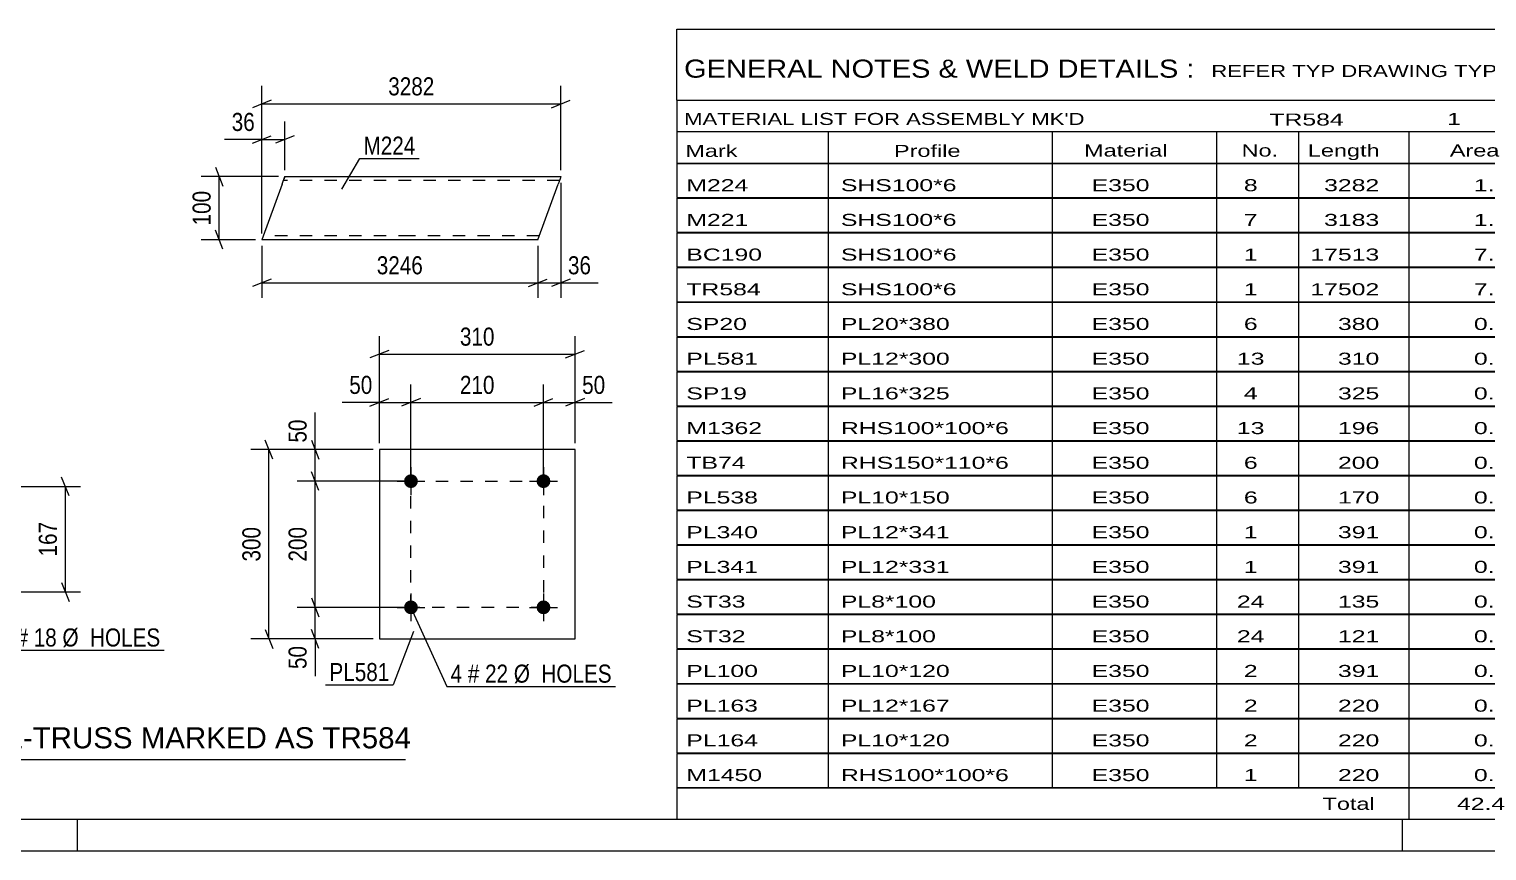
# Model space of a CAD drawing. Header units: millimetres. Extents: x 0 to 841, y 0 to 594.
# Drawn here: x 413.3 to 644.4, y 0 to 130.3 of the extents above; entities that cross this region are included whole.
import ezdxf

# ---------------------------------------------------------------- set-up
doc = ezdxf.new("R2010")
doc.units = ezdxf.units.MM
doc.linetypes.add('DXK_LINE_DOT2', pattern=[3.9198, 1.9599, -1.9599])
doc.styles.add('Arial', font='ARIAL.TTF', dxfattribs={"height": 0.2})
doc.styles.add('Arial Narrow', font='ARIALN.TTF', dxfattribs={"height": 0.2})

# ---------------------------------------------------------------- blocks, each defined once
blk = doc.blocks.new('Unknown-122568611-1133')
at = {"color": 5, "linetype": 'Continuous'}
for p, q in [((5, 5), (836, 5)), ((421, 0), (421, 5)), ((631, 0), (631, 5)), ((0, 0), (841, 0))]:
    blk.add_line(p, q, dxfattribs=at)
blk = doc.blocks.new('Part-122568611-7445 - 7439')
at = {"color": 2, "linetype": 'Continuous'}
for p, q in [((453.43, 105.68), (453.87, 106.88)), ((453.87, 106.88), (473.87, 106.88)), ((473.97, 106.88), (497.61, 106.88)), ((497.48, 106.53), (497.17, 105.68)), ((497.58, 106.79), (497.48, 106.53)), ((497.61, 106.88), (497.58, 106.79)), ((453.43, 105.68), (450.23, 96.88)), ((493.97, 96.88), (497.17, 105.68)), ((473.87, 96.88), (450.23, 96.88)), ((493.97, 96.88), (473.97, 96.88))]:
    blk.add_line(p, q, dxfattribs=at)
at = {"color": 7, "linetype": 'DXK_LINE_DOT2'}
for p, q in [((473.87, 106.28), (453.65, 106.28)), ((453.84, 106.79), (453.74, 106.53)), ((453.87, 106.88), (453.84, 106.79)), ((497.39, 106.28), (473.97, 106.28)), ((497.61, 106.88), (497.48, 106.53)), ((473.87, 97.48), (450.45, 97.48)), ((494.19, 97.48), (473.97, 97.48))]:
    blk.add_line(p, q, dxfattribs=at)
blk = doc.blocks.new('Bolt-122568611-2417 - 2363')
at = {"linetype": 'Continuous'}
for points in [[(474.96, 58.6, -1), (472.76, 58.6, -1)], [(495.96, 58.6, -1), (493.76, 58.6, -1)]]:
    blk.add_hatch(color=1, dxfattribs=at).paths.add_polyline_path(points)
at = {"color": 1, "linetype": 'Continuous'}
for p, q in [((473.86, 60.8), (473.86, 56.4)), ((494.86, 60.8), (494.86, 56.4)), ((471.66, 58.6), (476.06, 58.6)), ((492.66, 58.6), (497.06, 58.6))]:
    blk.add_line(p, q, dxfattribs=at)
blk = doc.blocks.new('Part-122568611-2379 - 2363')
at = {"color": 2, "linetype": 'Continuous'}
for p, q in [((499.86, 63.6), (468.86, 63.6)), ((468.86, 63.6), (468.86, 33.6)), ((499.86, 33.6), (499.86, 63.6)), ((468.86, 33.6), (499.86, 33.6))]:
    blk.add_line(p, q, dxfattribs=at)
blk = doc.blocks.new('Bolt-122568611-2412 - 2363')
at = {"linetype": 'Continuous'}
for points in [[(474.96, 38.6, -1), (472.76, 38.6, -1)], [(495.96, 38.6, -1), (493.76, 38.6, -1)]]:
    blk.add_hatch(color=1, dxfattribs=at).paths.add_polyline_path(points)
at = {"color": 1, "linetype": 'Continuous'}
for p, q in [((473.86, 40.8), (473.86, 36.4)), ((494.86, 40.8), (494.86, 36.4)), ((471.66, 38.6), (476.06, 38.6)), ((492.66, 38.6), (497.06, 38.6))]:
    blk.add_line(p, q, dxfattribs=at)
blk = doc.blocks.new('Rectangle-122568611-2526 - 2363')
at = {"color": 1, "linetype": 'DXK_LINE_DOT2'}
blk.add_lwpolyline([(473.86, 58.6), (494.86, 58.6), (494.86, 38.6), (473.86, 38.6), (473.86, 58.6)], close=True, dxfattribs=at)
blk = doc.blocks.new('StraightDimension-122568611-7497 - 7439')
at = {"color": 7, "linetype": 'Continuous'}
for p, q in [((450.23, 95.88), (450.23, 87.64)), ((493.97, 95.88), (493.97, 87.64)), ((451.73, 90.64), (448.73, 89.44)), ((492.47, 89.44), (495.47, 90.64)), ((450.23, 90.04), (493.97, 90.04))]:
    blk.add_line(p, q, dxfattribs=at)
at = {"color": 0}
blk.add_wipeout([(476.36, 90.79), (476.36, 94.99), (467.84, 94.99), (467.84, 90.79)], dxfattribs=at)
at = {"color": 3, "style": 'Arial Narrow'}
blk.add_text('3246', height=2.863, dxfattribs=at).set_placement((468.44, 91.39))
blk = doc.blocks.new('StraightDimension-122568611-7485 - 7439')
at = {"color": 7, "linetype": 'Continuous'}
for p, q in [((497.61, 105.88), (497.61, 87.64)), ((493.97, 95.88), (493.97, 87.64)), ((492.47, 89.44), (495.47, 90.64)), ((499.11, 90.64), (496.11, 89.44)), ((493.97, 90.04), (497.61, 90.04))]:
    blk.add_line(p, q, dxfattribs=at)
at = {"color": 0}
blk.add_wipeout([(502.99, 90.79), (502.99, 94.99), (498.14, 94.99), (498.14, 90.79)], dxfattribs=at)
at = {"color": 7, "linetype": 'Continuous'}
blk.add_line((497.61, 90.04), (503.52, 90.04), dxfattribs=at)
blk.add_line((497.61, 90.04), (503.52, 90.04), dxfattribs=at)
at = {"color": 3, "style": 'Arial Narrow'}
blk.add_text('36', height=2.863, dxfattribs=at).set_placement((498.74, 91.39))
blk = doc.blocks.new('StraightDimension-122568611-7461 - 7439')
at = {"color": 7, "linetype": 'Continuous'}
for p, q in [((450.23, 97.88), (450.23, 121.25)), ((497.61, 107.88), (497.61, 121.25)), ((451.73, 119), (448.73, 117.8)), ((450.23, 118.4), (497.61, 118.4)), ((496.11, 117.8), (499.11, 119))]:
    blk.add_line(p, q, dxfattribs=at)
at = {"color": 0}
blk.add_wipeout([(478.18, 119.15), (478.18, 123.35), (469.66, 123.35), (469.66, 119.15)], dxfattribs=at)
at = {"color": 3, "style": 'Arial Narrow'}
blk.add_text('3282', height=2.863, dxfattribs=at).set_placement((470.26, 119.75))
blk = doc.blocks.new('StraightDimension-122568611-7472 - 7439')
at = {"color": 7, "linetype": 'Continuous'}
for p, q in [((450.23, 97.88), (450.23, 115.61)), ((453.87, 107.88), (453.87, 115.61)), ((448.73, 112.16), (451.73, 113.36)), ((455.37, 113.36), (452.37, 112.16)), ((450.23, 112.76), (453.87, 112.76))]:
    blk.add_line(p, q, dxfattribs=at)
at = {"color": 0}
blk.add_wipeout([(449.71, 113.51), (449.71, 117.71), (444.85, 117.71), (444.85, 113.51)], dxfattribs=at)
at = {"color": 7, "linetype": 'Continuous'}
blk.add_line((450.23, 112.76), (444.32, 112.76), dxfattribs=at)
blk.add_line((450.23, 112.76), (444.32, 112.76), dxfattribs=at)
at = {"color": 3, "style": 'Arial Narrow'}
blk.add_text('36', height=2.863, dxfattribs=at).set_placement((445.45, 114.11))
blk = doc.blocks.new('StraightDimension-122568611-7448 - 7439')
at = {"color": 7, "linetype": 'Continuous'}
for p, q in [((452.87, 106.88), (440.61, 106.88)), ((442.86, 108.38), (444.06, 105.38)), ((443.46, 96.88), (443.46, 106.88)), ((444.06, 95.38), (442.86, 98.38)), ((449.23, 96.88), (440.61, 96.88))]:
    blk.add_line(p, q, dxfattribs=at)
at = {"color": 0}
blk.add_wipeout([(442.71, 105.23), (438.51, 105.23), (438.51, 98.54), (442.71, 98.54)], dxfattribs=at)
at = {"color": 3, "style": 'Arial Narrow'}
blk.add_text('100', height=2.863, rotation=90.0002, dxfattribs=at).set_placement((442.11, 99.14))
blk = doc.blocks.new('StraightDimension-122568611-2419 - 2363')
at = {"color": 7, "linetype": 'Continuous'}
for p, q in [((458.07, 40.1), (459.27, 37.1)), ((472.86, 38.6), (455.82, 38.6)), ((458.67, 33.6), (458.67, 38.6)), ((459.27, 32.1), (458.07, 35.1)), ((467.86, 33.6), (455.82, 33.6))]:
    blk.add_line(p, q, dxfattribs=at)
at = {"color": 0}
blk.add_wipeout([(457.92, 33.07), (453.72, 33.07), (453.72, 28.22), (457.92, 28.22)], dxfattribs=at)
at = {"color": 7, "linetype": 'Continuous'}
blk.add_line((458.67, 33.6), (458.67, 27.69), dxfattribs=at)
blk.add_line((458.67, 33.6), (458.67, 27.69), dxfattribs=at)
at = {"color": 3, "style": 'Arial Narrow'}
blk.add_text('50', height=2.863, rotation=90.0002, dxfattribs=at).set_placement((457.32, 28.82))
blk = doc.blocks.new('StraightDimension-122568611-2462 - 2363')
at = {"color": 7, "linetype": 'Continuous'}
for p, q in [((451.95, 62.1), (450.75, 65.1)), ((467.86, 63.6), (448.5, 63.6)), ((451.35, 33.6), (451.35, 63.6)), ((450.75, 35.1), (451.95, 32.1)), ((467.86, 33.6), (448.5, 33.6))]:
    blk.add_line(p, q, dxfattribs=at)
at = {"color": 0}
blk.add_wipeout([(450.6, 51.94), (446.4, 51.94), (446.4, 45.26), (450.6, 45.26)], dxfattribs=at)
at = {"color": 3, "style": 'Arial Narrow'}
blk.add_text('300', height=2.863, rotation=90.0002, dxfattribs=at).set_placement((450, 45.86))
blk = doc.blocks.new('StraightDimension-122568611-2432 - 2363')
at = {"color": 7, "linetype": 'Continuous'}
for p, q in [((459.27, 57.1), (458.07, 60.1)), ((472.86, 58.6), (455.82, 58.6)), ((458.67, 38.6), (458.67, 58.6)), ((458.07, 40.1), (459.27, 37.1)), ((472.86, 38.6), (455.82, 38.6))]:
    blk.add_line(p, q, dxfattribs=at)
at = {"color": 0}
blk.add_wipeout([(457.92, 51.94), (453.72, 51.94), (453.72, 45.26), (457.92, 45.26)], dxfattribs=at)
at = {"color": 3, "style": 'Arial Narrow'}
blk.add_text('200', height=2.863, rotation=90.0002, dxfattribs=at).set_placement((457.32, 45.86))
blk = doc.blocks.new('StraightDimension-122568611-2448 - 2363')
at = {"color": 7, "linetype": 'Continuous'}
for p, q in [((458.07, 65.1), (459.27, 62.1)), ((467.86, 63.6), (455.82, 63.6)), ((458.67, 58.6), (458.67, 63.6)), ((459.27, 57.1), (458.07, 60.1)), ((472.86, 58.6), (455.82, 58.6))]:
    blk.add_line(p, q, dxfattribs=at)
at = {"color": 0}
blk.add_wipeout([(457.92, 68.98), (453.72, 68.98), (453.72, 64.12), (457.92, 64.12)], dxfattribs=at)
at = {"color": 7, "linetype": 'Continuous'}
blk.add_line((458.67, 63.6), (458.67, 69.51), dxfattribs=at)
blk.add_line((458.67, 63.6), (458.67, 69.51), dxfattribs=at)
at = {"color": 3, "style": 'Arial Narrow'}
blk.add_text('50', height=2.863, rotation=90.0002, dxfattribs=at).set_placement((457.32, 64.72))
blk = doc.blocks.new('StraightDimension-122568611-2473 - 2363')
at = {"color": 7, "linetype": 'Continuous'}
for p, q in [((468.86, 64.6), (468.86, 81.58)), ((499.86, 64.6), (499.86, 81.58)), ((470.36, 79.33), (467.36, 78.13)), ((468.86, 78.73), (499.86, 78.73)), ((498.36, 78.13), (501.36, 79.33))]:
    blk.add_line(p, q, dxfattribs=at)
at = {"color": 0}
blk.add_wipeout([(487.71, 79.48), (487.71, 83.68), (481.02, 83.68), (481.02, 79.48)], dxfattribs=at)
at = {"color": 3, "style": 'Arial Narrow'}
blk.add_text('310', height=2.863, dxfattribs=at).set_placement((481.62, 80.08))
blk = doc.blocks.new('StraightDimension-122568611-2484 - 2363')
at = {"color": 7, "linetype": 'Continuous'}
for p, q in [((494.86, 59.6), (494.86, 73.93)), ((499.86, 64.6), (499.86, 73.93)), ((493.36, 70.48), (496.36, 71.68)), ((501.36, 71.68), (498.36, 70.48)), ((494.86, 71.08), (499.86, 71.08))]:
    blk.add_line(p, q, dxfattribs=at)
at = {"color": 0}
blk.add_wipeout([(505.25, 71.83), (505.25, 76.03), (500.39, 76.03), (500.39, 71.83)], dxfattribs=at)
at = {"color": 7, "linetype": 'Continuous'}
blk.add_line((499.86, 71.08), (505.77, 71.08), dxfattribs=at)
blk.add_line((499.86, 71.08), (505.77, 71.08), dxfattribs=at)
at = {"color": 3, "style": 'Arial Narrow'}
blk.add_text('50', height=2.863, dxfattribs=at).set_placement((500.99, 72.43))
blk = doc.blocks.new('StraightDimension-122568611-2497 - 2363')
at = {"color": 7, "linetype": 'Continuous'}
for p, q in [((473.86, 59.6), (473.86, 73.93)), ((494.86, 59.6), (494.86, 73.93)), ((475.36, 71.68), (472.36, 70.48)), ((493.36, 70.48), (496.36, 71.68)), ((473.86, 71.08), (494.86, 71.08))]:
    blk.add_line(p, q, dxfattribs=at)
at = {"color": 0}
blk.add_wipeout([(487.71, 71.83), (487.71, 76.03), (481.02, 76.03), (481.02, 71.83)], dxfattribs=at)
at = {"color": 3, "style": 'Arial Narrow'}
blk.add_text('210', height=2.863, dxfattribs=at).set_placement((481.62, 72.43))
blk = doc.blocks.new('StraightDimension-122568611-2513 - 2363')
at = {"color": 7, "linetype": 'Continuous'}
for p, q in [((468.86, 64.6), (468.86, 73.93)), ((473.86, 59.6), (473.86, 73.93)), ((467.36, 70.48), (470.36, 71.68)), ((475.36, 71.68), (472.36, 70.48)), ((468.86, 71.08), (473.86, 71.08))]:
    blk.add_line(p, q, dxfattribs=at)
at = {"color": 0}
blk.add_wipeout([(468.34, 71.83), (468.34, 76.03), (463.48, 76.03), (463.48, 71.83)], dxfattribs=at)
at = {"color": 7, "linetype": 'Continuous'}
blk.add_line((468.86, 71.08), (462.96, 71.08), dxfattribs=at)
blk.add_line((468.86, 71.08), (462.96, 71.08), dxfattribs=at)
at = {"color": 3, "style": 'Arial Narrow'}
blk.add_text('50', height=2.863, dxfattribs=at).set_placement((464.08, 72.43))
blk = doc.blocks.new('StraightDimension-122568611-1304 - 1220')
at = {"color": 7, "linetype": 'Continuous'}
for p, q in [((397.86, 57.76), (421.49, 57.76)), ((419.69, 56.26), (418.49, 59.26)), ((419.09, 41.05), (419.09, 57.76)), ((418.49, 42.55), (419.69, 39.55)), ((403.78, 41.05), (421.49, 41.05))]:
    blk.add_line(p, q, dxfattribs=at)
at = {"color": 0}
blk.add_wipeout([(418.34, 52.75), (414.14, 52.75), (414.14, 46.07), (418.34, 46.07)], dxfattribs=at)
at = {"color": 3, "style": 'Arial Narrow'}
blk.add_text('167', height=2.863, rotation=90.0002, dxfattribs=at).set_placement((417.74, 46.67))
blk = doc.blocks.new('Unknown-122568611-16712')
at = {"color": 7, "linetype": 'Continuous'}
for p, q in [((516, 130.25), (676, 130.25)), ((516, 119), (516, 130.25)), ((676, 130.25), (676, 119)), ((516, 119), (676, 119)), ((516, 119), (516, 114)), ((676, 119), (676, 114)), ((516, 114), (676, 114)), ((516, 114), (516, 109)), ((540, 114), (540, 109)), ((575.5, 114), (575.5, 109)), ((601.5, 114), (601.5, 109)), ((614.5, 114), (614.5, 109)), ((632, 114), (632, 109)), ((654, 114), (654, 109)), ((676, 114), (676, 109)), ((516, 109), (676, 109)), ((516, 108.95), (516, 103.55)), ((516, 108.95), (676, 108.95)), ((540, 109), (540, 103.5)), ((575.5, 109), (575.5, 103.5)), ((601.5, 109), (601.5, 103.5)), ((614.5, 109), (614.5, 103.5)), ((632, 109), (632, 103.5)), ((654, 109), (654, 103.5)), ((676, 108.95), (676, 103.55)), ((516, 103.55), (676, 103.55)), ((516, 103.45), (516, 98.05)), ((516, 103.45), (676, 103.45)), ((540, 103.5), (540, 98)), ((575.5, 103.5), (575.5, 98)), ((601.5, 103.5), (601.5, 98)), ((614.5, 103.5), (614.5, 98)), ((632, 103.5), (632, 98)), ((654, 103.5), (654, 98)), ((676, 103.45), (676, 98.05)), ((516, 98.05), (676, 98.05)), ((516, 97.95), (516, 92.55)), ((516, 97.95), (676, 97.95)), ((540, 98), (540, 92.5)), ((575.5, 98), (575.5, 92.5)), ((601.5, 98), (601.5, 92.5)), ((614.5, 98), (614.5, 92.5)), ((632, 98), (632, 92.5)), ((654, 98), (654, 92.5)), ((676, 97.95), (676, 92.55)), ((516, 92.55), (676, 92.55)), ((516, 92.45), (516, 87.05)), ((516, 92.45), (676, 92.45)), ((540, 92.5), (540, 87)), ((575.5, 92.5), (575.5, 87)), ((601.5, 92.5), (601.5, 87)), ((614.5, 92.5), (614.5, 87)), ((632, 92.5), (632, 87)), ((654, 92.5), (654, 87)), ((676, 92.45), (676, 87.05)), ((516, 87.05), (676, 87.05)), ((516, 86.95), (516, 81.55)), ((516, 86.95), (676, 86.95)), ((540, 87), (540, 81.5)), ((575.5, 87), (575.5, 81.5)), ((601.5, 87), (601.5, 81.5)), ((614.5, 87), (614.5, 81.5)), ((632, 87), (632, 81.5)), ((654, 87), (654, 81.5)), ((676, 86.95), (676, 81.55)), ((516, 81.55), (676, 81.55)), ((516, 81.45), (516, 76.05)), ((516, 81.45), (676, 81.45)), ((540, 81.5), (540, 76)), ((575.5, 81.5), (575.5, 76)), ((601.5, 81.5), (601.5, 76)), ((614.5, 81.5), (614.5, 76)), ((632, 81.5), (632, 76)), ((654, 81.5), (654, 76)), ((676, 81.45), (676, 76.05)), ((516, 76.05), (676, 76.05)), ((516, 75.95), (516, 70.55)), ((516, 75.95), (676, 75.95)), ((540, 76), (540, 70.5)), ((575.5, 76), (575.5, 70.5)), ((601.5, 76), (601.5, 70.5)), ((614.5, 76), (614.5, 70.5)), ((632, 76), (632, 70.5)), ((654, 76), (654, 70.5)), ((676, 75.95), (676, 70.55)), ((516, 70.55), (676, 70.55)), ((516, 70.45), (516, 65.05)), ((516, 70.45), (676, 70.45)), ((540, 70.5), (540, 65)), ((575.5, 70.5), (575.5, 65)), ((601.5, 70.5), (601.5, 65)), ((614.5, 70.5), (614.5, 65)), ((632, 70.5), (632, 65)), ((654, 70.5), (654, 65)), ((676, 70.45), (676, 65.05)), ((516, 65.05), (676, 65.05)), ((516, 64.95), (516, 59.55)), ((516, 64.95), (676, 64.95)), ((540, 65), (540, 59.5)), ((575.5, 65), (575.5, 59.5)), ((601.5, 65), (601.5, 59.5)), ((614.5, 65), (614.5, 59.5)), ((632, 65), (632, 59.5)), ((654, 65), (654, 59.5)), ((676, 64.95), (676, 59.55)), ((516, 59.55), (676, 59.55)), ((516, 59.45), (516, 54.05)), ((516, 59.45), (676, 59.45)), ((540, 59.5), (540, 54)), ((575.5, 59.5), (575.5, 54)), ((601.5, 59.5), (601.5, 54)), ((614.5, 59.5), (614.5, 54)), ((632, 59.5), (632, 54)), ((654, 59.5), (654, 54)), ((676, 59.45), (676, 54.05)), ((516, 54.05), (676, 54.05)), ((516, 53.95), (516, 48.55)), ((516, 53.95), (676, 53.95)), ((540, 54), (540, 48.5)), ((575.5, 54), (575.5, 48.5)), ((601.5, 54), (601.5, 48.5)), ((614.5, 54), (614.5, 48.5)), ((632, 54), (632, 48.5)), ((654, 54), (654, 48.5)), ((676, 53.95), (676, 48.55)), ((516, 48.55), (676, 48.55)), ((516, 48.45), (516, 43.05)), ((516, 48.45), (676, 48.45)), ((540, 48.5), (540, 43)), ((575.5, 48.5), (575.5, 43)), ((601.5, 48.5), (601.5, 43)), ((614.5, 48.5), (614.5, 43)), ((632, 48.5), (632, 43)), ((654, 48.5), (654, 43)), ((676, 48.45), (676, 43.05)), ((516, 43.05), (676, 43.05)), ((516, 42.95), (516, 37.55)), ((516, 42.95), (676, 42.95)), ((540, 43), (540, 37.5)), ((575.5, 43), (575.5, 37.5)), ((601.5, 43), (601.5, 37.5)), ((614.5, 43), (614.5, 37.5)), ((632, 43), (632, 37.5)), ((654, 43), (654, 37.5)), ((676, 42.95), (676, 37.55)), ((516, 37.55), (676, 37.55)), ((516, 37.45), (516, 32.05)), ((516, 37.45), (676, 37.45)), ((540, 37.5), (540, 32)), ((575.5, 37.5), (575.5, 32)), ((601.5, 37.5), (601.5, 32)), ((614.5, 37.5), (614.5, 32)), ((632, 37.5), (632, 32)), ((654, 37.5), (654, 32)), ((676, 37.45), (676, 32.05)), ((516, 32.05), (676, 32.05)), ((516, 31.95), (516, 26.55)), ((516, 31.95), (676, 31.95)), ((540, 32), (540, 26.5)), ((575.5, 32), (575.5, 26.5)), ((601.5, 32), (601.5, 26.5)), ((614.5, 32), (614.5, 26.5)), ((632, 32), (632, 26.5)), ((654, 32), (654, 26.5)), ((676, 31.95), (676, 26.55)), ((516, 26.55), (676, 26.55)), ((516, 26.45), (516, 21.05)), ((516, 26.45), (676, 26.45)), ((540, 26.5), (540, 21)), ((575.5, 26.5), (575.5, 21)), ((601.5, 26.5), (601.5, 21)), ((614.5, 26.5), (614.5, 21)), ((632, 26.5), (632, 21)), ((654, 26.5), (654, 21)), ((676, 26.45), (676, 21.05)), ((516, 21.05), (676, 21.05)), ((516, 20.95), (516, 15.55)), ((516, 20.95), (676, 20.95)), ((540, 21), (540, 15.5)), ((575.5, 21), (575.5, 15.5)), ((601.5, 21), (601.5, 15.5)), ((614.5, 21), (614.5, 15.5)), ((632, 21), (632, 15.5)), ((654, 21), (654, 15.5)), ((676, 20.95), (676, 15.55)), ((516, 15.55), (676, 15.55)), ((516, 15.45), (516, 10.05)), ((516, 15.45), (676, 15.45)), ((540, 15.5), (540, 10)), ((575.5, 15.5), (575.5, 10)), ((601.5, 15.5), (601.5, 10)), ((614.5, 15.5), (614.5, 10)), ((632, 15.5), (632, 10)), ((654, 15.5), (654, 10)), ((676, 15.45), (676, 10.05)), ((516, 10.05), (676, 10.05)), ((516, 10), (676, 10)), ((516, 10), (516, 5)), ((632, 10), (632, 5)), ((654, 10), (654, 5)), ((676, 10), (676, 5)), ((516, 5), (676, 5))]:
    blk.add_line(p, q, dxfattribs=at)
at = {"color": 7, "style": 'Arial Narrow'}
for s, height, width, p in [('GENERAL NOTES & WELD DETAILS :', 2.8633, 1.4, (517.15, 122.56)), ('REFER TYP DRAWING TYP-01', 1.9089, 1.6, (600.7, 122.66)), ("MATERIAL LIST FOR ASSEMBLY MK'D", 1.9089, 1.6, (517.15, 115.06)), ('TR584', 1.909, 1.794707, (609.9, 114.97)), ('1', 1.91, 1.794707, (638.08, 115.06)), ('No. Required', 1.9089, 1.6, (647.41, 115.06)), ('Mark', 1.909, 1.7, (517.34, 110)), ('Profile', 1.909, 1.7, (550.41, 110)), ('Material', 1.909, 1.7, (580.54, 110.06)), ('No.', 1.909, 1.7, (605.5, 110.06)), ('Length', 1.909, 1.7, (616, 110.06)), ('Area', 1.909, 1.7, (638.5, 110.06)), ('Weight', 1.909, 1.7, (658, 110.06))]:
    blk.add_text(s, height=height, dxfattribs=dict(at, width=width)).set_placement(p)
at = {"color": 7, "linetype": 'Continuous', "style": 'Arial Narrow'}
for s, height, width, p in [('M224', 1.909, 1.794707, (517.5, 104.56)), ('SHS100*6', 1.909, 1.794707, (542, 104.56)), ('E350', 1.909, 1.794707, (581.74, 104.56)), ('8', 1.91, 1.794707, (605.86, 104.56)), ('3282', 1.909, 1.794707, (618.58, 104.56)), ('1.3', 1.909, 1.794707, (642.32, 104.56)), ('459.8', 1.909, 1.794707, (658.96, 104.56)), ('M221', 1.909, 1.794707, (517.5, 99.06)), ('SHS100*6', 1.909, 1.794707, (542, 99.06)), ('E350', 1.909, 1.794707, (581.74, 99.06)), ('7', 1.91, 1.794707, (605.86, 99.06)), ('3183', 1.909, 1.794707, (618.58, 99.06)), ('1.2', 1.909, 1.794707, (642.32, 99.06)), ('384.8', 1.909, 1.794707, (658.96, 99.06)), ('BC190', 1.909, 1.794707, (517.5, 93.56)), ('SHS100*6', 1.909, 1.794707, (542, 93.56)), ('E350', 1.909, 1.794707, (581.74, 93.56)), ('1', 1.91, 1.794707, (605.86, 93.56)), ('17513', 1.909, 1.794707, (616.4, 93.56)), ('7.0', 1.909, 1.794707, (642.32, 93.56)), ('310.0', 1.909, 1.794707, (658.96, 93.56)), ('TR584', 1.909, 1.794707, (517.5, 88.06)), ('SHS100*6', 1.909, 1.794707, (542, 88.06)), ('E350', 1.909, 1.794707, (581.74, 88.06)), ('1', 1.91, 1.794707, (605.86, 88.06)), ('17502', 1.909, 1.794707, (616.4, 88.06)), ('7.0', 1.909, 1.794707, (642.32, 88.06)), ('310.0', 1.909, 1.794707, (658.96, 88.06)), ('SP20', 1.909, 1.794707, (517.5, 82.56)), ('PL20*380', 1.909, 1.794707, (542, 82.56)), ('E350', 1.909, 1.794707, (581.74, 82.56)), ('6', 1.91, 1.794707, (605.86, 82.56)), ('380', 1.909, 1.794707, (620.77, 82.56)), ('0.3', 1.909, 1.794707, (642.32, 82.56)), ('136.0', 1.909, 1.794707, (658.96, 82.56)), ('PL581', 1.909, 1.794707, (517.5, 77.06)), ('PL12*300', 1.909, 1.794707, (542, 77.06)), ('E350', 1.909, 1.794707, (581.74, 77.06)), ('13', 1.909, 1.794707, (604.76, 77.06)), ('310', 1.909, 1.794707, (620.77, 77.06)), ('0.2', 1.909, 1.794707, (642.32, 77.06)), ('113.9', 1.909, 1.794707, (658.96, 77.06)), ('SP19', 1.909, 1.794707, (517.5, 71.56)), ('PL16*325', 1.909, 1.794707, (542, 71.56)), ('E350', 1.909, 1.794707, (581.74, 71.56)), ('4', 1.91, 1.794707, (605.86, 71.56)), ('325', 1.909, 1.794707, (620.77, 71.56)), ('0.2', 1.909, 1.794707, (642.32, 71.56)), ('53.1', 1.909, 1.794707, (661.14, 71.56)), ('M1362', 1.909, 1.794707, (517.5, 66.06)), ('RHS100*100*6', 1.9089, 1.794707, (542, 66.06)), ('E350', 1.909, 1.794707, (581.74, 66.06)), ('13', 1.909, 1.794707, (604.76, 66.06)), ('196', 1.909, 1.794707, (620.77, 66.06)), ('0.1', 1.909, 1.794707, (642.32, 66.06)), ('45.1', 1.909, 1.794707, (661.14, 66.06)), ('TB74', 1.909, 1.794707, (517.5, 60.56)), ('RHS150*110*6', 1.9089, 1.794707, (542, 60.56)), ('E350', 1.909, 1.794707, (581.74, 60.56)), ('6', 1.91, 1.794707, (605.86, 60.56)), ('200', 1.909, 1.794707, (620.77, 60.56)), ('0.1', 1.909, 1.794707, (642.32, 60.56)), ('28.0', 1.909, 1.794707, (661.14, 60.56)), ('PL538', 1.909, 1.794707, (517.5, 55.06)), ('PL10*150', 1.909, 1.794707, (542, 55.06)), ('E350', 1.909, 1.794707, (581.74, 55.06)), ('6', 1.91, 1.794707, (605.86, 55.06)), ('170', 1.909, 1.794707, (620.77, 55.06)), ('0.1', 1.909, 1.794707, (642.32, 55.06)), ('12.0', 1.909, 1.794707, (661.14, 55.06)), ('PL340', 1.909, 1.794707, (517.5, 49.56)), ('PL12*341', 1.909, 1.794707, (542, 49.56)), ('E350', 1.909, 1.794707, (581.74, 49.56)), ('1', 1.91, 1.794707, (605.86, 49.56)), ('391', 1.909, 1.794707, (620.77, 49.56)), ('0.3', 1.909, 1.794707, (642.32, 49.56)), ('11.8', 1.909, 1.794707, (661.14, 49.56)), ('PL341', 1.909, 1.794707, (517.5, 44.06)), ('PL12*331', 1.909, 1.794707, (542, 44.06)), ('E350', 1.909, 1.794707, (581.74, 44.06)), ('1', 1.91, 1.794707, (605.86, 44.06)), ('391', 1.909, 1.794707, (620.77, 44.06)), ('0.3', 1.909, 1.794707, (642.32, 44.06)), ('11.4', 1.909, 1.794707, (661.14, 44.06)), ('ST33', 1.909, 1.794707, (517.5, 38.56)), ('PL8*100', 1.909, 1.794707, (542, 38.56)), ('E350', 1.909, 1.794707, (581.74, 38.56)), ('24', 1.909, 1.794707, (604.76, 38.56)), ('135', 1.909, 1.794707, (620.77, 38.56)), ('0.0', 1.909, 1.794707, (642.32, 38.56)), ('10.0', 1.909, 1.794707, (661.14, 38.56)), ('ST32', 1.909, 1.794707, (517.5, 33.06)), ('PL8*100', 1.909, 1.794707, (542, 33.06)), ('E350', 1.909, 1.794707, (581.74, 33.06)), ('24', 1.909, 1.794707, (604.76, 33.06)), ('121', 1.909, 1.794707, (620.77, 33.06)), ('0.0', 1.909, 1.794707, (642.32, 33.06)), ('8.9', 1.909, 1.794707, (663.33, 33.06)), ('PL100', 1.909, 1.794707, (517.5, 27.56)), ('PL10*120', 1.909, 1.794707, (542, 27.56)), ('E350', 1.909, 1.794707, (581.74, 27.56)), ('2', 1.91, 1.794707, (605.86, 27.56)), ('391', 1.909, 1.794707, (620.77, 27.56)), ('0.1', 1.909, 1.794707, (642.32, 27.56)), ('7.4', 1.909, 1.794707, (663.33, 27.56)), ('PL163', 1.909, 1.794707, (517.5, 22.06)), ('PL12*167', 1.909, 1.794707, (542, 22.06)), ('E350', 1.909, 1.794707, (581.74, 22.06)), ('2', 1.91, 1.794707, (605.86, 22.06)), ('220', 1.909, 1.794707, (620.77, 22.06)), ('0.1', 1.909, 1.794707, (642.32, 22.06)), ('5.1', 1.909, 1.794707, (663.33, 22.06)), ('PL164', 1.909, 1.794707, (517.5, 16.56)), ('PL10*120', 1.909, 1.794707, (542, 16.56)), ('E350', 1.909, 1.794707, (581.74, 16.56)), ('2', 1.91, 1.794707, (605.86, 16.56)), ('220', 1.909, 1.794707, (620.77, 16.56)), ('0.1', 1.909, 1.794707, (642.32, 16.56)), ('4.1', 1.909, 1.794707, (663.33, 16.56)), ('M1450', 1.909, 1.794707, (517.5, 11.06)), ('RHS100*100*6', 1.9089, 1.794707, (542, 11.06)), ('E350', 1.909, 1.794707, (581.74, 11.06)), ('1', 1.91, 1.794707, (605.86, 11.06)), ('220', 1.909, 1.794707, (620.77, 11.06)), ('0.1', 1.909, 1.794707, (642.32, 11.06)), ('3.9', 1.909, 1.794707, (663.33, 11.06)), ('Total', 1.909, 1.7, (618.33, 6.5)), ('42.4', 1.909, 1.794707, (639.64, 6.5)), ('1915.5', 1.909, 1.794707, (656.77, 6.5))]:
    blk.add_text(s, height=height, dxfattribs=dict(at, width=width)).set_placement(p)
blk = doc.blocks.new('Unknown-122568611-16713')
at = {"color": 7, "linetype": 'Continuous'}
blk.add_line((403, 14.5), (473, 14.5), dxfattribs=at)
at = {"color": 7, "style": 'Arial'}
blk.add_text('ONE-TRUSS MARKED AS TR584', height=3.3428, dxfattribs=at).set_placement((402.24, 16.25))
blk = doc.blocks.new('Mark-122568611-7441 - 7439')
at = {"color": 0}
blk.add_wipeout([(474.56, 110.35), (474.56, 113.35), (466.34, 113.35), (466.34, 110.35)], dxfattribs=at)
blk.add_wipeout([(474.56, 110.35), (474.56, 113.35), (466.34, 113.35), (466.34, 110.35)], dxfattribs=at)
at = {"color": 30, "linetype": 'Continuous'}
for p, q in [((462.9, 104.91), (465.74, 109.75)), ((465.74, 109.75), (475.16, 109.75))]:
    blk.add_line(p, q, dxfattribs=at)
at = {"color": 3, "style": 'Arial Narrow'}
blk.add_text('M224', height=2.863, dxfattribs=at).set_placement((466.34, 110.35))
blk = doc.blocks.new('Mark-122568611-2375 - 2363')
at = {"color": 0}
blk.add_wipeout([(470.44, 26.91), (470.44, 29.91), (460.94, 29.91), (460.94, 26.91)], dxfattribs=at)
blk.add_wipeout([(470.44, 26.91), (470.44, 29.91), (460.94, 29.91), (460.94, 26.91)], dxfattribs=at)
at = {"color": 30, "linetype": 'Continuous'}
for p in [(474.26, 34.75), (460.34, 26.31)]:
    blk.add_line(p, (471.04, 26.31), dxfattribs=at)
at = {"color": 3, "style": 'Arial Narrow'}
blk.add_text('PL581', height=2.863, dxfattribs=at).set_placement((460.94, 26.91))
blk = doc.blocks.new('MarkSet-122568611-2574 - 2363')
at = {"color": 0}
blk.add_wipeout([(481.97, 26.66), (481.97, 29.66), (480.14, 29.66), (480.14, 26.66)], dxfattribs=at)
blk.add_wipeout([(481.97, 26.66), (481.97, 29.66), (480.14, 29.66), (480.14, 26.66)], dxfattribs=at)
at = {"color": 7, "linetype": 'Continuous'}
blk.add_line((473.86, 38.6), (479.54, 26.06), dxfattribs=at)
at = {"color": 0}
blk.add_wipeout([(484.7, 26.66), (484.7, 29.66), (482.87, 29.66), (482.87, 26.66)], dxfattribs=at)
blk.add_wipeout([(484.7, 26.66), (484.7, 29.66), (482.87, 29.66), (482.87, 26.66)], dxfattribs=at)
at = {"color": 3, "style": 'Arial Narrow'}
blk.add_text('4', height=2.86, dxfattribs=at).set_placement((480.14, 26.66))
at = {"color": 0}
blk.add_wipeout([(489.26, 26.66), (489.26, 29.66), (485.6, 29.66), (485.6, 26.66)], dxfattribs=at)
blk.add_wipeout([(489.26, 26.66), (489.26, 29.66), (485.6, 29.66), (485.6, 26.66)], dxfattribs=at)
at = {"color": 3, "style": 'Arial Narrow'}
blk.add_text('#', height=2.86, dxfattribs=at).set_placement((482.87, 26.66))
at = {"color": 0}
blk.add_wipeout([(505.68, 26.66), (505.68, 29.66), (490.16, 29.66), (490.16, 26.66)], dxfattribs=at)
blk.add_wipeout([(505.68, 26.66), (505.68, 29.66), (490.16, 29.66), (490.16, 26.66)], dxfattribs=at)
at = {"color": 7, "linetype": 'Continuous'}
blk.add_line((479.54, 26.06), (506.28, 26.06), dxfattribs=at)
at = {"color": 3, "style": 'Arial Narrow'}
for s, p in [('22', (485.6, 26.66)), ('Ø  HOLES', (490.16, 26.66))]:
    blk.add_text(s, height=2.863, dxfattribs=at).set_placement(p)
blk = doc.blocks.new('Mark-122568611-1267 - 1220')
at = {"color": 0}
blk.add_wipeout([(410.44, 32.39), (410.44, 35.39), (408.62, 35.39), (408.62, 32.39)], dxfattribs=at)
blk.add_wipeout([(410.44, 32.39), (410.44, 35.39), (408.62, 35.39), (408.62, 32.39)], dxfattribs=at)
at = {"color": 7, "linetype": 'Continuous'}
blk.add_line((395.29, 48.72), (408.02, 31.79), dxfattribs=at)
at = {"color": 0}
blk.add_wipeout([(413.17, 32.39), (413.17, 35.39), (411.34, 35.39), (411.34, 32.39)], dxfattribs=at)
blk.add_wipeout([(413.17, 32.39), (413.17, 35.39), (411.34, 35.39), (411.34, 32.39)], dxfattribs=at)
at = {"color": 3, "style": 'Arial Narrow'}
blk.add_text('4', height=2.86, dxfattribs=at).set_placement((408.62, 32.39))
at = {"color": 0}
blk.add_wipeout([(417.73, 32.39), (417.73, 35.39), (414.07, 35.39), (414.07, 32.39)], dxfattribs=at)
blk.add_wipeout([(417.73, 32.39), (417.73, 35.39), (414.07, 35.39), (414.07, 32.39)], dxfattribs=at)
at = {"color": 3, "style": 'Arial Narrow'}
blk.add_text('#', height=2.86, dxfattribs=at).set_placement((411.34, 32.39))
at = {"color": 0}
blk.add_wipeout([(434.16, 32.39), (434.16, 35.39), (418.63, 35.39), (418.63, 32.39)], dxfattribs=at)
blk.add_wipeout([(434.16, 32.39), (434.16, 35.39), (418.63, 35.39), (418.63, 32.39)], dxfattribs=at)
at = {"color": 7, "linetype": 'Continuous'}
blk.add_line((408.02, 31.79), (434.76, 31.79), dxfattribs=at)
at = {"color": 3, "style": 'Arial Narrow'}
for s, p in [('18', (414.07, 32.39)), ('Ø  HOLES', (418.63, 32.39))]:
    blk.add_text(s, height=2.863, dxfattribs=at).set_placement(p)

msp = doc.modelspace()

# ---------------------------------------------------------------- block references
for name in ['Unknown-122568611-1133', 'Unknown-122568611-16712', 'Part-122568611-7445 - 7439', 'Part-122568611-2379 - 2363', 'Bolt-122568611-2417 - 2363', 'Rectangle-122568611-2526 - 2363', 'Bolt-122568611-2412 - 2363', 'Unknown-122568611-16713']:
    msp.add_blockref(name, (0, 0))

# ---------------------------------------------------------------- next in the draw order: block references
for name in ['StraightDimension-122568611-7497 - 7439', 'StraightDimension-122568611-1304 - 1220', 'StraightDimension-122568611-2419 - 2363']:
    msp.add_blockref(name, (0, 0))

# ---------------------------------------------------------------- next in the draw order: block references
for name in ['StraightDimension-122568611-7485 - 7439', 'StraightDimension-122568611-2462 - 2363', 'Mark-122568611-1267 - 1220']:
    msp.add_blockref(name, (0, 0))

# ---------------------------------------------------------------- next in the draw order: block references
for name in ['StraightDimension-122568611-7461 - 7439', 'StraightDimension-122568611-2432 - 2363', 'Mark-122568611-2375 - 2363']:
    msp.add_blockref(name, (0, 0))

# ---------------------------------------------------------------- next in the draw order: block references
for name in ['StraightDimension-122568611-7472 - 7439', 'Mark-122568611-7441 - 7439', 'StraightDimension-122568611-2448 - 2363', 'MarkSet-122568611-2574 - 2363']:
    msp.add_blockref(name, (0, 0))

# ---------------------------------------------------------------- next in the draw order: block references
for name in ['StraightDimension-122568611-7448 - 7439', 'StraightDimension-122568611-2473 - 2363']:
    msp.add_blockref(name, (0, 0))

# ---------------------------------------------------------------- next in the draw order: block references
msp.add_blockref('StraightDimension-122568611-2484 - 2363', (0, 0))

# ---------------------------------------------------------------- next in the draw order: block references
msp.add_blockref('StraightDimension-122568611-2497 - 2363', (0, 0))

# ---------------------------------------------------------------- next in the draw order: block references
msp.add_blockref('StraightDimension-122568611-2513 - 2363', (0, 0))

doc.saveas('drawing.dxf')
